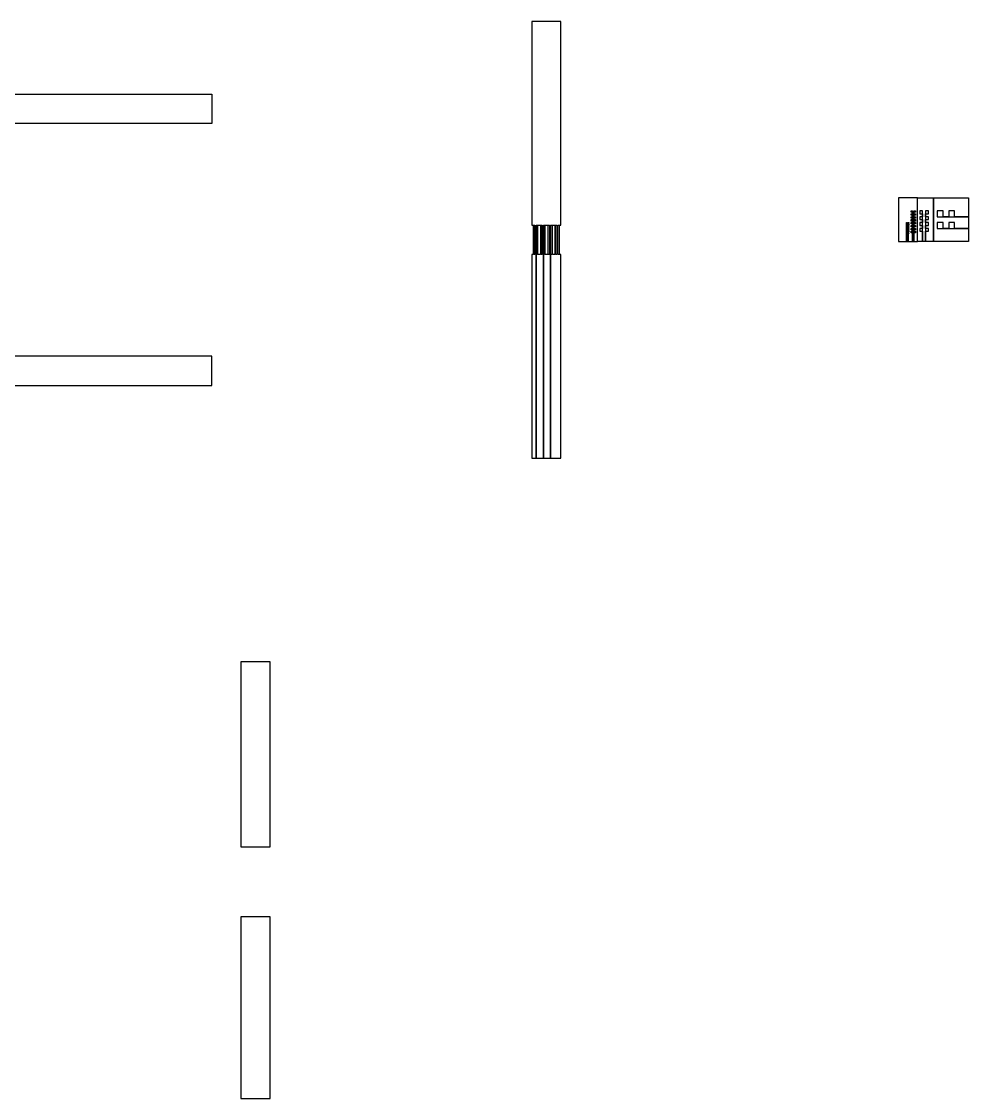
# Model space of a CAD drawing. Extents: x 15118 to 106018, y 24698 to 92710.
# Drawn here: x 73465 to 106018, y 29698 to 66698 of the extents above; entities that cross this region are included whole.
import ezdxf

# ---------------------------------------------------------------- set-up
doc = ezdxf.new("R2010")
doc.units = 13
doc.header["$MEASUREMENT"] = 0
doc.layers.add('Top Layer', color=240, linetype='Continuous')

msp = doc.modelspace()

# ---------------------------------------------------------------- linework, layer by layer
at = {"layer": 'Top Layer'}
for p, q in [((92009, 66698), (91009, 66698)), ((91009, 66698), (91009, 59698)), ((92009, 59698), (92009, 66698)), ((63769, 64198), (80009, 64198)), ((80009, 64198), (80009, 63198)), ((80009, 63198), (65009, 63198)), ((91009, 59698), (91114, 59698)), ((91074, 59679), (91054, 59679)), ((91054, 59679), (91054, 58698)), ((91074, 58698), (91074, 59679)), ((91114, 59698), (91114, 58698)), ((91154, 51698), (91154, 59698)), ((91154, 59698), (91364, 59698)), ((91214, 59679), (91194, 59679)), ((91194, 59679), (91194, 58698)), ((91214, 58698), (91214, 59679)), ((91324, 59679), (91304, 59679)), ((91304, 59679), (91304, 58698)), ((91324, 58698), (91324, 59679)), ((91364, 59698), (91364, 58698)), ((91404, 51698), (91404, 59698)), ((91404, 59698), (91614, 59698)), ((91464, 59679), (91444, 59679)), ((91444, 59679), (91444, 58698)), ((91464, 58698), (91464, 59679)), ((91574, 59679), (91554, 59679)), ((91554, 59679), (91554, 58698)), ((91574, 58698), (91574, 59679)), ((91614, 59698), (91614, 58698)), ((91654, 51698), (91654, 59698)), ((91654, 59698), (91864, 59698)), ((91714, 59679), (91694, 59679)), ((91694, 59679), (91694, 58698)), ((91714, 58698), (91714, 59679)), ((91824, 59679), (91804, 59679)), ((91804, 59679), (91804, 58698)), ((91824, 58698), (91824, 59679)), ((91864, 59698), (91864, 58698)), ((91904, 58698), (91904, 59698)), ((91904, 59698), (92009, 59698)), ((91964, 59679), (91944, 59679)), ((91944, 59679), (91944, 58698)), ((91964, 58698), (91964, 59679)), ((91054, 58698), (91009, 58698)), ((91009, 58698), (91009, 51698)), ((91114, 58698), (91074, 58698)), ((91194, 58698), (91154, 58698)), ((91154, 58698), (91154, 51698)), ((91304, 58698), (91214, 58698)), ((91364, 58698), (91324, 58698)), ((91444, 58698), (91404, 58698)), ((91404, 58698), (91404, 51698)), ((91554, 58698), (91464, 58698)), ((91614, 58698), (91574, 58698)), ((91694, 58698), (91654, 58698)), ((91654, 58698), (91654, 51698)), ((91804, 58698), (91714, 58698)), ((91864, 58698), (91824, 58698)), ((91944, 58698), (91904, 58698)), ((92009, 58698), (91964, 58698)), ((92009, 51698), (92009, 58698)), ((80009, 55198), (65009, 55198)), ((80009, 54198), (80009, 55198)), ((63769, 54198), (80009, 54198)), ((91009, 51698), (91154, 51698)), ((91154, 51698), (91404, 51698)), ((91404, 51698), (91654, 51698)), ((91654, 51698), (92009, 51698)), ((82009, 44698), (81009, 44698)), ((81009, 44698), (81009, 38338)), ((82009, 38338), (82009, 44698)), ((81009, 38338), (82009, 38338)), ((82009, 35938), (81009, 35938)), ((81009, 35938), (81009, 29698)), ((82009, 29698), (82009, 35938)), ((81009, 29698), (82009, 29698))]:
    msp.add_line(p, q, dxfattribs=at)
for points in [[(104270, 60643), (103618, 60643), (103618, 59143), (103893, 59143), (103893, 59793), (103918, 59793), (103918, 59768), (103893, 59768), (103893, 59743), (103918, 59743), (103918, 59718), (103893, 59718), (103893, 59693), (103918, 59693), (103918, 59668), (103893, 59668), (103893, 59643), (103918, 59643), (103918, 59618), (103893, 59618), (103893, 59593), (103918, 59593), (103918, 59568), (103893, 59568), (103893, 59543), (103918, 59543), (103918, 59518), (103893, 59518), (103893, 59493), (103918, 59493), (103918, 59468), (103893, 59468), (103893, 59443), (103918, 59443), (103918, 59418), (103893, 59418), (103893, 59143), (103943, 59143), (103943, 59793), (103968, 59793), (103968, 59768), (103943, 59768), (103943, 59743), (103968, 59743), (103968, 59718), (103943, 59718), (103943, 59693), (103968, 59693), (103968, 59668), (103943, 59668), (103943, 59643), (103968, 59643), (103968, 59618), (103943, 59618), (103943, 59593), (103968, 59593), (103968, 59568), (103943, 59568), (103943, 59543), (103968, 59543), (103968, 59518), (103943, 59518), (103943, 59493), (103968, 59493), (103968, 59468), (103943, 59468), (103943, 59443), (103968, 59443), (103968, 59418), (103943, 59418), (103943, 59143), (104093, 59143), (104093, 59443), (104043, 59443), (104043, 59493), (104093, 59493), (104093, 59543), (104043, 59543), (104043, 59593), (104093, 59593), (104093, 59643), (104043, 59643), (104043, 59693), (104093, 59693), (104093, 59743), (104043, 59743), (104043, 59793), (104093, 59793), (104093, 59843), (104043, 59843), (104043, 59893), (104093, 59893), (104093, 59943), (104043, 59943), (104043, 59993), (104093, 59993), (104093, 60043), (104043, 60043), (104043, 60093), (104093, 60093), (104093, 60143), (104043, 60143), (104043, 60193), (104093, 60193), (104093, 59143), (104143, 59143), (104143, 60193), (104193, 60193), (104193, 60143), (104143, 60143), (104143, 60093), (104193, 60093), (104193, 60043), (104143, 60043), (104143, 59993), (104193, 59993), (104193, 59943), (104143, 59943), (104143, 59893), (104193, 59893), (104193, 59843), (104143, 59843), (104143, 59793), (104193, 59793), (104193, 59743), (104143, 59743), (104143, 59693), (104193, 59693), (104193, 59643), (104143, 59643), (104143, 59593), (104193, 59593), (104193, 59543), (104143, 59543), (104143, 59493), (104193, 59493), (104193, 59443), (104143, 59443), (104143, 59143), (104270, 59143)], [(104270, 60643), (104818, 60643), (104818, 59143), (104543, 59143), (104543, 59493), (104643, 59493), (104643, 59593), (104543, 59593), (104543, 59693), (104643, 59693), (104643, 59793), (104543, 59793), (104543, 59893), (104643, 59893), (104643, 59993), (104543, 59993), (104543, 60093), (104643, 60093), (104643, 60193), (104543, 60193), (104543, 60093), (104543, 59143), (104443, 59143), (104443, 60093), (104443, 60193), (104343, 60193), (104343, 60093), (104443, 60093), (104443, 59993), (104343, 59993), (104343, 59893), (104443, 59893), (104443, 59793), (104343, 59793), (104343, 59693), (104443, 59693), (104443, 59593), (104343, 59593), (104343, 59493), (104443, 59493), (104443, 59143), (104270, 59143)], [(104818, 60643), (106018, 60643), (106018, 59993), (105543, 59993), (105543, 60193), (105343, 60193), (105343, 59993), (105143, 59993), (105143, 60193), (104943, 60193), (104943, 59993), (105143, 59993), (106018, 59993), (106018, 59593), (105543, 59593), (105543, 59793), (105343, 59793), (105343, 59593), (105143, 59593), (105143, 59793), (104943, 59793), (104943, 59593), (105143, 59593), (106018, 59593), (106018, 59143), (104818, 59143)]]:
    msp.add_lwpolyline(points, close=True, dxfattribs=at)

doc.saveas('drawing.dxf')
